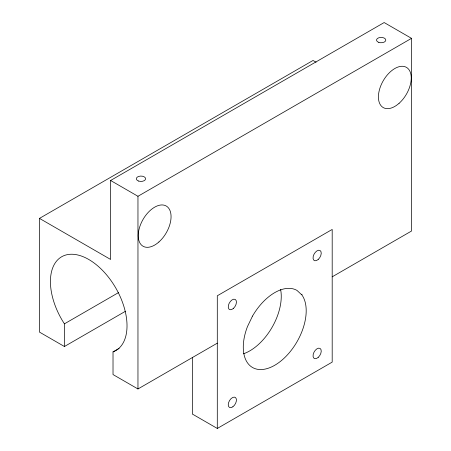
<?xml version="1.0" encoding="UTF-8"?>
<svg xmlns="http://www.w3.org/2000/svg" width="451" height="451" viewBox="0 0 451 451"><rect width="100%" height="100%" fill="white"/><g stroke="black" fill="none" stroke-linecap="round" stroke-linejoin="round"><path stroke-width="0.68" d="M125.35 311.337L64.425 346.509L39.479 332.105L39.479 218.391L313.039 60.457L316.078 62.21M39.479 218.391L110.608 259.455L110.608 180.485L384.162 22.55L411.521 38.346L411.521 231.03L332.19 276.829M110.608 180.485L137.961 196.281L411.521 38.346M64.425 346.509L64.425 323.835L118.528 292.598M217.292 343.166L137.961 388.965L113.021 374.561L113.021 351.893L119.098 348.381M301.46 294.571L302.097 294.204M217.292 428.45L332.19 362.119L332.19 229.446L217.292 295.783L217.292 428.45L192.351 414.046L192.351 357.423M137.961 196.281L137.961 388.965M64.425 323.835A54.159 31.271 60 0 1 60.772 257.312A54.159 31.271 60 0 1 116.674 289.587A54.159 31.271 60 0 1 113.021 351.893M280.618 289.474A44.491 25.684 -60 0 1 243.495 353.776M252.498 316.106L247.498 326.518A44.491 25.684 -60 0 0 274.738 365.276A44.491 25.684 -60 0 0 301.984 295.055L296.983 290.421A44.491 25.684 -60 0 0 252.498 316.106M378.834 42.4A4.64 2.678 0 0 0 385.797 40.083A4.64 2.678 0 0 0 378.834 37.76A4.64 2.678 0 0 0 378.834 42.4M138.649 181.071A4.64 2.678 0 0 0 145.611 178.748A4.64 2.678 0 0 0 138.649 176.426A4.64 2.678 0 0 0 138.649 181.071M399.079 103.318A23.21 13.4 -60 0 0 406.436 67.362A23.21 13.4 -60 0 0 378.975 91.711A23.21 13.4 -60 0 0 399.079 103.318M158.899 241.984A23.21 13.4 -60 0 0 166.256 206.028A23.21 13.4 -60 0 0 138.795 230.376A23.21 13.4 -60 0 0 158.899 241.984M318.203 357.395A5.801 3.349 -60 0 0 320.041 348.403A5.801 3.349 -60 0 0 313.18 354.492A5.801 3.349 -60 0 0 318.203 357.395M232.857 406.791A5.801 3.349 -60 0 0 235.602 397.635A5.801 3.349 -60 0 0 228.556 402.749A5.801 3.349 -60 0 0 232.857 406.791M233.398 308.433A5.801 3.349 -60 0 0 235.242 299.441A5.801 3.349 -60 0 0 228.375 305.53A5.801 3.349 -60 0 0 233.398 308.433M318.203 259.472A5.801 3.349 -60 0 0 320.041 250.485A5.801 3.349 -60 0 0 313.18 256.568A5.801 3.349 -60 0 0 318.203 259.472"/></g></svg>
